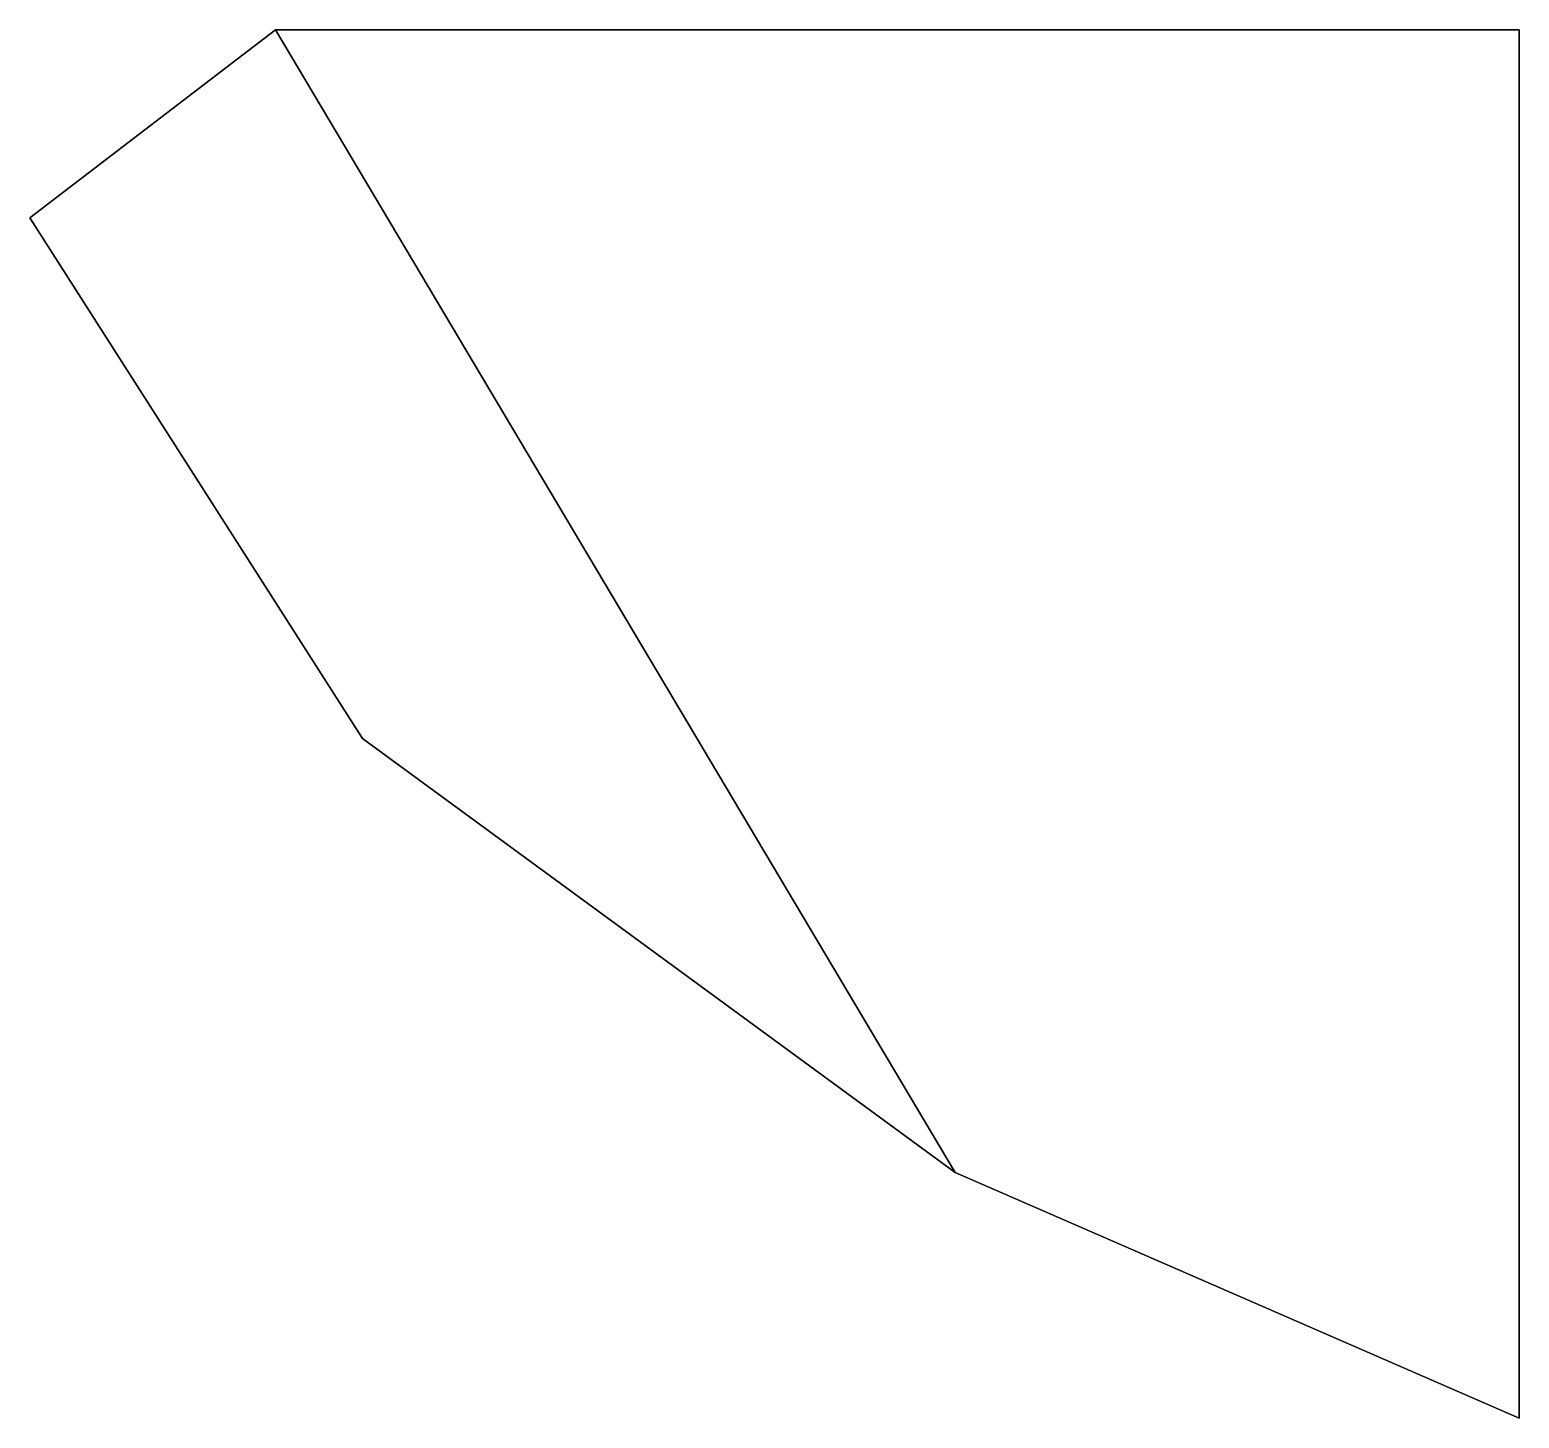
# Model space of a CAD drawing. Extents: x -1.03 to 0, y -7.23 to -6.27.
import ezdxf

# ---------------------------------------------------------------- set-up
doc = ezdxf.new("R2010")
doc.units = 0
doc.layers.add('F2', color=8, linetype='CONTINUOUS')

msp = doc.modelspace()

# ---------------------------------------------------------------- linework, layer by layer
at = {"layer": 'F2'}
for points in [[(-0.39, -7.06), (-0.8, -6.76), (-1.03, -6.4), (-0.86, -6.27)], [(-1.03, -6.4, 0.04), (-0.8, -6.76, 0.04), (-0.39, -7.06, 0.04), (-0.86, -6.27, 0.04)], [(-0.86, -6.27), (-1.03, -6.4), (-1.03, -6.4, 0.04), (-0.86, -6.27, 0.04)], [(0, -7.23), (-0.39, -7.06), (-0.86, -6.27), (0, -6.27)], [(0, -6.27), (-0.86, -6.27), (-0.86, -6.27, 0.04), (0, -6.27, 0.04)], [(-0.86, -6.27, 0.04), (-0.39, -7.06, 0.04), (0, -7.23, 0.04), (0, -6.27, 0.04)], [(0, -6.27, 0.04), (0, -7.23, 0.04), (0, -7.23), (0, -6.27)], [(-1.03, -6.4), (-0.8, -6.76), (-0.8, -6.76, 0.04), (-1.03, -6.4, 0.04)], [(-0.39, -7.06, 0.04), (-0.8, -6.76, 0.04), (-0.8, -6.76), (-0.39, -7.06)], [(0, -7.23, 0.04), (-0.39, -7.06, 0.04), (-0.39, -7.06), (0, -7.23)]]:
    msp.add_3dface(points, dxfattribs=at)

doc.saveas('drawing.dxf')
